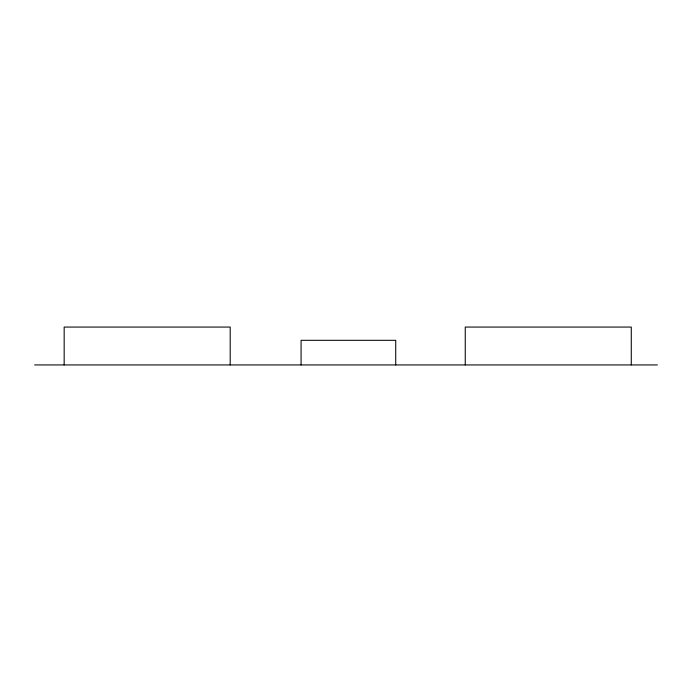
<?xml version="1.0" encoding="UTF-8"?>
<svg xmlns="http://www.w3.org/2000/svg" width="692" height="692" viewBox="0 0 692 692"><rect width="100%" height="100%" fill="white"/><g stroke="black" fill="none" stroke-linecap="round" stroke-linejoin="round"><path stroke-width="1.04" d="M34.6 364.935L657.4 364.935M631.277 364.935L631.277 327.065L465.249 327.065L465.249 364.935M395.729 364.935L395.729 340.317L301.081 340.317L301.081 364.935M230.194 364.935L230.194 327.065L64.166 327.065L64.166 364.935"/></g></svg>
